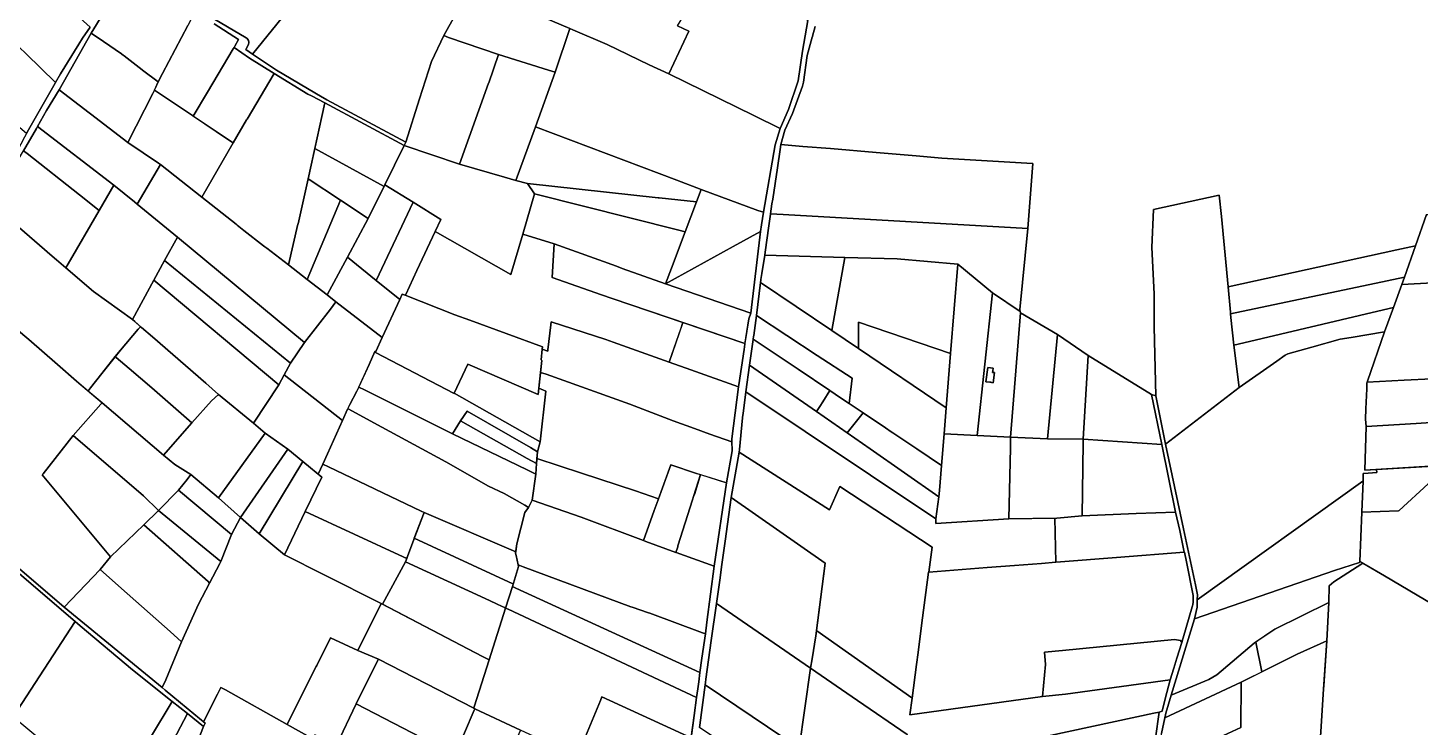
# Model space of a CAD drawing. Header units: metres. Extents: x 3 to 1005126, y 39 to 4383651.
# Drawn here: x 492029 to 493134, y 4372854 to 4373409 of the extents above; entities that cross this region are included whole.
import ezdxf

# ---------------------------------------------------------------- set-up
doc = ezdxf.new("R2010")
doc.units = ezdxf.units.M
doc.header["$MEASUREMENT"] = 0
doc.layers.add('TM_Llucmajor', color=7, linetype='Continuous')

msp = doc.modelspace()

# ---------------------------------------------------------------- linework, layer by layer
at = {"layer": 'TM_Llucmajor', "linetype": 'Continuous', "flags": 128}
for points in [[(492172.1, 4373419.9), (492198.7, 4373450), (492270.8, 4373531.6), (492275.8, 4373528.3), (492304.7, 4373509), (492207.2, 4373388.2), (492201.9, 4373391.9), (492202.2, 4373392.4), (492204, 4373395.9), (492204.1, 4373396.2), (492204.2, 4373397.1), (492204.2, 4373398), (492204, 4373398.6), (492203.9, 4373399), (492203.5, 4373399.8), (492202.9, 4373400.5), (492202.1, 4373401), (492172.5, 4373418.7), (492172.1, 4373419.9)], [(492643.9, 4373390.5), (492640.5, 4373367), (492632.9, 4373344.2), (492626.2, 4373329), (492605.3, 4373339.3), (492537.7, 4373372.5), (492553.6, 4373406.5), (492544.6, 4373410.7), (492565.5, 4373444.7), (492573.1, 4373456.2), (492574.4, 4373458), (492583.8, 4373471.4), (492648.1, 4373414.9), (492643.9, 4373390.5)], [(492010.8, 4373404.4), (491995.8, 4373418.9), (492027.3, 4373455.6), (492028, 4373456.5), (492041.8, 4373443.2), (492051.7, 4373433.5), (492062.6, 4373423.6), (492078.1, 4373409.5), (492072.1, 4373400.9), (492069.2, 4373396.2), (492054.7, 4373372.5), (492050.8, 4373365.7), (492027.4, 4373388.4), (492010.8, 4373404.4)], [(492158.9, 4373417.1), (492155.7, 4373410.9), (492135.6, 4373372.7), (492132.2, 4373366.2), (492119.9, 4373375.3), (492119.6, 4373375.6), (492105.2, 4373386.8), (492104.5, 4373387.3), (492103.4, 4373388.1), (492103, 4373388.4), (492088.8, 4373398.2), (492078.9, 4373404.9), (492095.5, 4373431.8), (492096.4, 4373433.3), (492105.3, 4373448.1), (492112.7, 4373445.7), (492116.4, 4373443.9), (492117.3, 4373443.4), (492140, 4373430.4), (492144.5, 4373427.2), (492158.9, 4373417.1)], [(492362.9, 4373401.5), (492359, 4373402.9), (492368.1, 4373419.1), (492379.3, 4373434.8), (492383.4, 4373440.7), (492459.2, 4373408.6), (492447.5, 4373373.9), (492442.3, 4373375.5), (492402.4, 4373387.9), (492362.9, 4373401.5)], [(492077.5, 4373341.5), (492053.7, 4373359.8), (492078.9, 4373404.9), (492088.8, 4373398.2), (492103, 4373388.4), (492103.4, 4373388.1), (492104.5, 4373387.3), (492105.2, 4373386.8), (492119.6, 4373375.6), (492119.9, 4373375.3), (492132.2, 4373366.2), (492128, 4373357), (492108.1, 4373317.9), (492078.4, 4373340.8), (492077.5, 4373341.5)], [(492544.1, 4373288.1), (492431.8, 4373330.5), (492447.5, 4373373.9), (492459.2, 4373408.6), (492461.6, 4373407.5), (492488.7, 4373395.7), (492522.2, 4373379.8), (492537.7, 4373372.5), (492605.3, 4373339.3), (492626.2, 4373329), (492622.3, 4373316.1), (492612.9, 4373262.6), (492608.5, 4373264.1), (492563.4, 4373280.7), (492544.1, 4373288.1)], [(491991.9, 4373373.7), (491994.2, 4373377.4), (492010.3, 4373403.5), (492010.5, 4373403.9), (492010.8, 4373404.4), (492027.4, 4373388.4), (492050.8, 4373365.7), (492050.5, 4373365.2), (492029.3, 4373328.1), (492027.7, 4373325.1), (491984.6, 4373361.7), (491986.2, 4373364.3), (491991.9, 4373373.7)], [(492371.6, 4373300.7), (492327.6, 4373315.7), (492329, 4373318.3), (492339.9, 4373352.7), (492349.2, 4373382.2), (492359, 4373402.9), (492362.9, 4373401.5), (492402.4, 4373387.9), (492394.8, 4373365.5), (492394.6, 4373365.2), (492371.6, 4373300.7)], [(492184.1, 4373379.4), (492191.8, 4373392.4), (492192.5, 4373393.5), (492204.8, 4373384.9), (492224.4, 4373372.8), (492202.8, 4373336.5), (492202.5, 4373336.1), (492191.9, 4373317.7), (492188.1, 4373320.1), (492160.1, 4373338.8), (492171.4, 4373357.9), (492184.1, 4373379.4)], [(492407.3, 4373290.4), (492371.6, 4373300.7), (492394.6, 4373365.2), (492394.8, 4373365.5), (492402.4, 4373387.9), (492442.3, 4373375.5), (492447.5, 4373373.9), (492431.8, 4373330.5), (492416.2, 4373287.9), (492407.3, 4373290.4)], [(492194.1, 4373253.1), (492167, 4373274.6), (492191.9, 4373317.7), (492202.5, 4373336.1), (492202.8, 4373336.5), (492224.4, 4373372.8), (492251.2, 4373356.5), (492254.1, 4373355), (492264.7, 4373349.4), (492251.4, 4373289.1), (492243.3, 4373253.4), (492243.2, 4373253.2), (492235.7, 4373220.7), (492218.5, 4373234), (492216.9, 4373235.2), (492215.9, 4373236), (492200.3, 4373248.2), (492195.1, 4373252.2), (492194.1, 4373253.1)], [(492097, 4373284.2), (492036.5, 4373330.8), (492043.5, 4373343.5), (492053.7, 4373359.8), (492077.5, 4373341.5), (492078.4, 4373340.8), (492108.1, 4373317.9), (492132.5, 4373301.5), (492134.1, 4373300.4), (492115.6, 4373269), (492113.4, 4373270.8), (492097, 4373284.2)], [(492159.4, 4373339.3), (492188.1, 4373320.1), (492191.9, 4373317.7), (492167, 4373274.6), (492134.1, 4373300.4), (492132.5, 4373301.5), (492108.1, 4373317.9), (492128, 4373357), (492129.2, 4373359.6), (492159.4, 4373339.3)], [(492311.6, 4373283.1), (492256.7, 4373313.2), (492264.7, 4373349.4), (492327.6, 4373315.7), (492312.2, 4373284.3), (492311.6, 4373283.1)], [(492028.1, 4373309.2), (492025.3, 4373311.4), (492035.6, 4373329.2), (492036.5, 4373330.8), (492097, 4373284.2), (492085.4, 4373264.1), (492069.7, 4373276.4), (492028.1, 4373309.2)], [(492425.5, 4373285.4), (492416.2, 4373287.9), (492431.8, 4373330.5), (492544.1, 4373288.1), (492563.4, 4373280.7), (492559.7, 4373270.8), (492530.2, 4373274), (492529.3, 4373274.1), (492425.5, 4373285.4)], [(492628.7, 4373260.8), (492618.6, 4373261.4), (492619.7, 4373269.2), (492620.3, 4373273.1), (492624, 4373297.9), (492626.3, 4373312.5), (492626.6, 4373316.4), (492644.3, 4373314.9), (492666.1, 4373313.1), (492702.3, 4373310), (492734.1, 4373307.3), (492754.6, 4373305.6), (492826.5, 4373301.2), (492826.8, 4373301.2), (492823, 4373249.6), (492628.7, 4373260.8)], [(492058.8, 4373218.4), (492051.5, 4373224.7), (492046.2, 4373229.2), (492041.9, 4373232.9), (492000, 4373269.3), (492000.6, 4373270.4), (492025.3, 4373311.4), (492028.1, 4373309.2), (492069.7, 4373276.4), (492085.4, 4373264.1), (492060.7, 4373221.6), (492058.8, 4373218.4)], [(492311.6, 4373283.1), (492298.9, 4373257.6), (492277, 4373272.2), (492251.4, 4373289.1), (492256.7, 4373313.2), (492311.6, 4373283.1)], [(492334.7, 4373270.6), (492312.2, 4373284.3), (492327.6, 4373315.7), (492371.6, 4373300.7), (492407.3, 4373290.4), (492416.2, 4373287.9), (492425.5, 4373285.4), (492431.2, 4373277.3), (492421.8, 4373245.2), (492412.3, 4373213.2), (492352.2, 4373247.3), (492356.8, 4373256.7), (492334.7, 4373270.6)], [(492147.5, 4373242.7), (492115.6, 4373269), (492134.1, 4373300.4), (492167, 4373274.6), (492194.1, 4373253.1), (492195.1, 4373252.2), (492200.3, 4373248.2), (492215.9, 4373236), (492216.9, 4373235.2), (492218.5, 4373234), (492235.7, 4373220.7), (492250.5, 4373209.2), (492266.4, 4373196.9), (492273.4, 4373191.5), (492269, 4373185.7), (492248.4, 4373159.1), (492147.5, 4373242.7)], [(492081, 4373199.6), (492058.8, 4373218.4), (492060.7, 4373221.6), (492085.4, 4373264.1), (492097, 4373284.2), (492113.4, 4373270.8), (492115.6, 4373269), (492147.5, 4373242.7), (492137.3, 4373224.2), (492128.9, 4373208.6), (492111.9, 4373177.3), (492081, 4373199.6)], [(492250.5, 4373209.2), (492235.7, 4373220.7), (492243.2, 4373253.2), (492243.3, 4373253.4), (492251.4, 4373289.1), (492277, 4373272.2), (492250.5, 4373209.2)], [(492305.4, 4373208.4), (492282.5, 4373227), (492298.9, 4373257.6), (492312.2, 4373284.3), (492334.7, 4373270.6), (492305.4, 4373208.4)], [(492425.5, 4373285.4), (492529.3, 4373274.1), (492530.2, 4373274), (492559.7, 4373270.8), (492550.7, 4373247), (492545.6, 4373248.3), (492431.2, 4373277.3), (492425.5, 4373285.4)], [(492266.4, 4373196.9), (492250.5, 4373209.2), (492277, 4373272.2), (492298.9, 4373257.6), (492282.5, 4373227), (492266.4, 4373196.9)], [(492446.6, 4373237.5), (492421.8, 4373245.2), (492431.2, 4373277.3), (492545.6, 4373248.3), (492550.7, 4373247), (492539.9, 4373218.2), (492535.2, 4373205.6), (492500.8, 4373218), (492496.1, 4373219.7), (492446.6, 4373237.5)], [(492535.2, 4373205.6), (492539.9, 4373218.2), (492550.7, 4373247), (492559.7, 4373270.8), (492563.4, 4373280.7), (492608.5, 4373264.1), (492612.9, 4373262.6), (492611.4, 4373252.6), (492610.6, 4373247.3), (492588.8, 4373235.3), (492535.2, 4373205.6)], [(492924.4, 4373116.8), (492923.3, 4373171.7), (492923.3, 4373197.9), (492921.4, 4373234.5), (492922.7, 4373264.8), (492974.9, 4373276.2), (492976.6, 4373259.1), (492982, 4373203.3), (492983.8, 4373183.3), (492983.9, 4373181.9), (492984.2, 4373179.1), (492986.5, 4373156.9), (492990.7, 4373123.5), (492932.2, 4373078.3), (492924.4, 4373116.8)], [(492324.2, 4373193.4), (492305.4, 4373208.4), (492334.7, 4373270.6), (492356.8, 4373256.7), (492352.2, 4373247.3), (492337.6, 4373216.3), (492328.8, 4373197.3), (492328.4, 4373196.6), (492326.1, 4373197.5), (492324.2, 4373193.4)], [(492677.6, 4373226.7), (492614, 4373228.4), (492614.4, 4373230.9), (492617.3, 4373251.7), (492618.6, 4373261), (492618.6, 4373261.4), (492628.7, 4373260.8), (492823, 4373249.6), (492816.6, 4373185.3), (492816.9, 4373183.7), (492794.9, 4373198.6), (492767.2, 4373221.4), (492719.2, 4373225.6), (492677.6, 4373226.7)], [(493275.8, 4373213.4), (493262.5, 4373212.7), (493208.3, 4373209.9), (493119.9, 4373205.2), (493122, 4373211), (493130.8, 4373236), (493139.6, 4373260.8), (493140.5, 4373260.9), (493260.1, 4373266.7), (493291.9, 4373268.2), (493275.8, 4373213.4)], [(492237.2, 4373142.6), (492137.3, 4373224.2), (492147.5, 4373242.7), (492248.4, 4373159.1), (492237.2, 4373142.6)], [(492328.8, 4373197.3), (492337.6, 4373216.3), (492352.2, 4373247.3), (492412.3, 4373213.2), (492421.8, 4373245.2), (492446.6, 4373237.5), (492445.2, 4373210.8), (492484.3, 4373197), (492492.9, 4373194), (492549, 4373174.9), (492548.7, 4373174.2), (492538, 4373143.5), (492493.6, 4373159.3), (492487.7, 4373161.5), (492444.3, 4373175.5), (492444.1, 4373173.2), (492441.7, 4373153.3), (492441.6, 4373152.2), (492441.6, 4373152.2), (492437.3, 4373153.9), (492437.4, 4373155.8), (492379.8, 4373176.9), (492367.9, 4373181.2), (492328.4, 4373196.6), (492328.8, 4373197.3)], [(492603, 4373182.5), (492535.2, 4373205.6), (492588.8, 4373235.3), (492610.6, 4373247.3), (492603, 4373182.5)], [(492492.9, 4373194), (492484.3, 4373197), (492445.2, 4373210.8), (492446.6, 4373237.5), (492496.1, 4373219.7), (492500.8, 4373218), (492535.2, 4373205.6), (492603, 4373182.5), (492601.4, 4373178), (492598.2, 4373158.2), (492492.9, 4373194)], [(492667.1, 4373168.7), (492610.7, 4373206.8), (492610.9, 4373208.6), (492610.9, 4373209.1), (492611.6, 4373213.8), (492614, 4373228.4), (492677.6, 4373226.7), (492667.1, 4373168.7)], [(492983.8, 4373183.3), (492982, 4373203.3), (493115.8, 4373232.7), (493130.8, 4373236), (493122, 4373211), (493108.3, 4373208.1), (492983.9, 4373181.9), (492983.8, 4373183.3)], [(492228.1, 4373125.4), (492128.9, 4373208.6), (492137.3, 4373224.2), (492237.2, 4373142.6), (492232.2, 4373133.5), (492228.1, 4373125.4)], [(492310.2, 4373163.1), (492273.4, 4373191.5), (492266.4, 4373196.9), (492282.5, 4373227), (492305.4, 4373208.4), (492324.2, 4373193.4), (492310.2, 4373163.1)], [(492688.5, 4373154.3), (492667.1, 4373168.7), (492677.6, 4373226.7), (492719.2, 4373225.6), (492767.2, 4373221.4), (492761.4, 4373150.4), (492688.4, 4373175.2), (492688.5, 4373154.3)], [(492782.6, 4373085.3), (492756.3, 4373086.6), (492758, 4373107.2), (492761.4, 4373150.4), (492767.2, 4373221.4), (492794.9, 4373198.6), (492782.6, 4373085.3)], [(492087.7, 4373111.2), (492086.6, 4373110.1), (492064.8, 4373085.2), (492040.9, 4373054.9), (492040.2, 4373054), (492094.5, 4372988.9), (492086.1, 4372978.7), (492057.5, 4372949), (491977.1, 4373017.8), (491966.9, 4373026.5), (491923.5, 4373060.9), (491892.3, 4373085.6), (491913.6, 4373121.1), (491914.3, 4373122.2), (491946.8, 4373176.2), (491967, 4373211.7), (491988.4, 4373195.7), (492029.6, 4373161.5), (492052.3, 4373141.7), (492067.4, 4373128.4), (492087.7, 4373111.2)], [(492113.6, 4373175.8), (492111.9, 4373177.3), (492128.9, 4373208.6), (492228.1, 4373125.4), (492207.9, 4373095), (492180.2, 4373117.9), (492170, 4373126.8), (492127.7, 4373163.5), (492119, 4373171), (492113.6, 4373175.8)], [(492655.6, 4373148.9), (492607.3, 4373180.5), (492610.7, 4373206.8), (492667.1, 4373168.7), (492688.5, 4373154.3), (492758, 4373107.2), (492756.3, 4373086.6), (492754.3, 4373061.5), (492734.7, 4373074.6), (492715.7, 4373087.4), (492714.3, 4373088.3), (492709.9, 4373091.3), (492692.1, 4373103.2), (492687.4, 4373106.4), (492680.9, 4373110.8), (492683.4, 4373130.9), (492655.6, 4373148.9)], [(492984.2, 4373179.1), (492983.9, 4373181.9), (493108.3, 4373208.1), (493122, 4373211), (493119.9, 4373205.2), (493113.4, 4373187), (493100.9, 4373184), (492994.5, 4373158.8), (492986.5, 4373156.9), (492984.2, 4373179.1)], [(493326.3, 4373140.1), (493217.4, 4373134.2), (493212.2, 4373133.9), (493202.5, 4373133.4), (493201.8, 4373133.4), (493143.8, 4373130.2), (493121.8, 4373129.1), (493092.3, 4373127.5), (493092.6, 4373128.3), (493106, 4373167.5), (493113.4, 4373187), (493119.9, 4373205.2), (493208.3, 4373209.9), (493262.5, 4373212.7), (493275.8, 4373213.4), (493271.2, 4373201.6), (493329.1, 4373201.9), (493332.9, 4373201.9), (493329.6, 4373162.2), (493326.3, 4373140.1), (493326.3, 4373140.1)], [(492324.2, 4373193.4), (492326.1, 4373197.5), (492328.4, 4373196.6), (492367.9, 4373181.2), (492379.8, 4373176.9), (492437.4, 4373155.8), (492437.3, 4373153.9), (492436.4, 4373145.3), (492436.8, 4373144.9), (492434.6, 4373122.8), (492434.1, 4373117.7), (492378.1, 4373141.9), (492367.3, 4373118.8), (492367.2, 4373118.6), (492304.7, 4373151.2), (492305.1, 4373151.9), (492310.2, 4373163.1), (492324.2, 4373193.4)], [(492809.2, 4373084), (492782.6, 4373085.3), (492794.9, 4373198.6), (492816.9, 4373183.7), (492817.1, 4373182.7), (492809.2, 4373084)], [(492305.1, 4373151.9), (492304.2, 4373152.1), (492299.9, 4373141.7), (492290, 4373120.4), (492284.5, 4373110), (492282.7, 4373106.2), (492282.7, 4373106.2), (492278.7, 4373097.3), (492232.2, 4373133.5), (492237.2, 4373142.6), (492248.4, 4373159.1), (492269, 4373185.7), (492273.4, 4373191.5), (492310.2, 4373163.1), (492305.1, 4373151.9)], [(492990.7, 4373123.5), (492986.5, 4373156.9), (492994.5, 4373158.8), (493100.9, 4373184), (493113.4, 4373187), (493106, 4373167.5), (493079.7, 4373163.2), (493070.8, 4373161.7), (493048.5, 4373155.4), (493029.4, 4373150), (493028.3, 4373149.7), (493027.3, 4373149), (493020.6, 4373144.4), (492990.7, 4373123.5)], [(492440.3, 4373133.9), (492435.9, 4373135.2), (492436.8, 4373144.9), (492436.4, 4373145.3), (492437.3, 4373153.9), (492441.6, 4373152.2), (492441.6, 4373152.2), (492441.7, 4373153.3), (492444.1, 4373173.2), (492444.3, 4373175.5), (492487.7, 4373161.5), (492493.6, 4373159.3), (492538, 4373143.5), (492555.2, 4373137.4), (492593.2, 4373123.8), (492587.7, 4373082.6), (492587.8, 4373081.3), (492587.8, 4373081), (492587.8, 4373080.2), (492570.4, 4373086.3), (492558.2, 4373090.7), (492541.1, 4373096.8), (492506.8, 4373110.2), (492440.3, 4373133.9)], [(492547.6, 4373170.9), (492548.7, 4373174.2), (492549, 4373174.9), (492598.2, 4373158.2), (492598.1, 4373157.7), (492597.5, 4373153.6), (492593.4, 4373125.4), (492593.2, 4373123.8), (492555.2, 4373137.4), (492538, 4373143.5), (492547.6, 4373170.9)], [(492640.5, 4373137.9), (492604.8, 4373161.9), (492605.1, 4373163.8), (492605.2, 4373164.7), (492607.3, 4373180.5), (492655.6, 4373148.9), (492683.4, 4373130.9), (492680.9, 4373110.8), (492674.2, 4373115.3), (492665.6, 4373121), (492640.5, 4373137.9)], [(492688.4, 4373175.2), (492761.4, 4373150.4), (492758, 4373107.2), (492688.5, 4373154.3), (492688.4, 4373175.2)], [(492838.5, 4373082.6), (492809.2, 4373084), (492817.1, 4373182.7), (492846.5, 4373165.5), (492838.5, 4373082.6)], [(492116.3, 4373169.7), (492118.2, 4373171.7), (492119, 4373171), (492127.7, 4373163.5), (492170, 4373126.8), (492180.2, 4373117.9), (492174.6, 4373112.7), (492159, 4373095.2), (492127.1, 4373123), (492109.2, 4373138.4), (492105.7, 4373141.4), (492098.9, 4373147.3), (492098.2, 4373147.9), (492102.3, 4373153.1), (492116.3, 4373169.7)], [(492655.1, 4373104.2), (492601.9, 4373141.1), (492604.7, 4373161.4), (492604.8, 4373161.9), (492640.5, 4373137.9), (492665.6, 4373121), (492660, 4373112), (492657.7, 4373108.3), (492655.1, 4373104.2)], [(492866.9, 4373082.4), (492838.5, 4373082.6), (492846.5, 4373165.5), (492870.9, 4373148.7), (492866.9, 4373082.4)], [(493090.5, 4373057.7), (493099.8, 4373058.3), (493100, 4373056), (493089.7, 4373055), (493089.3, 4373055), (493089.2, 4373053.3), (493089.1, 4373048.9), (493089, 4373048.9), (492957.3, 4372954.8), (492957.5, 4372958.6), (492956.1, 4372966.7), (492946.5, 4373011), (492934.9, 4373065.8), (492932.2, 4373078.3), (492990.7, 4373123.5), (493020.6, 4373144.4), (493027.3, 4373149), (493028.3, 4373149.7), (493029.4, 4373150), (493048.5, 4373155.4), (493070.8, 4373161.7), (493079.7, 4373163.2), (493106, 4373167.5), (493092.6, 4373128.3), (493092.2, 4373127.1), (493092, 4373122.3), (493091.4, 4373106.4), (493091, 4373098.2), (493091.5, 4373092.5), (493090.5, 4373057.7)], [(492367.3, 4373118.8), (492435.6, 4373080.2), (492433.6, 4373072.3), (492427.9, 4373075.6), (492377.5, 4373104.5), (492372.4, 4373096.9), (492366, 4373086.6), (492296.1, 4373121.4), (492291.5, 4373123.7), (492299.9, 4373141.7), (492304.2, 4373152.1), (492305.1, 4373151.9), (492304.7, 4373151.2), (492367.2, 4373118.6), (492367.3, 4373118.8)], [(492076.9, 4373120.9), (492078.5, 4373123), (492087.4, 4373134.5), (492098.2, 4373147.9), (492098.9, 4373147.3), (492105.7, 4373141.4), (492109.2, 4373138.4), (492127.1, 4373123), (492159, 4373095.2), (492138.3, 4373071.8), (492136.5, 4373069.7), (492087.7, 4373111.2), (492076.6, 4373120.6), (492076.9, 4373120.9)], [(492434.6, 4373122.8), (492440, 4373120.6), (492435.6, 4373080.2), (492367.3, 4373118.8), (492378.1, 4373141.9), (492434.1, 4373117.7), (492434.6, 4373122.8)], [(492646, 4373088.4), (492599, 4373119.9), (492601.9, 4373141.1), (492655.1, 4373104.2), (492679.4, 4373087.3), (492697.7, 4373074.6), (492752.3, 4373036.6), (492749.8, 4373019.1), (492646, 4373088.4)], [(492794.9, 4373135.4), (492796.4, 4373135.2), (492795.3, 4373127.2), (492793.9, 4373127.4), (492793.8, 4373127.5), (492792.6, 4373127.6), (492789.6, 4373128), (492791.2, 4373139.3), (492795.3, 4373138.7), (492795, 4373136.5), (492794.9, 4373135.4)], [(492794.9, 4373135.4), (492795, 4373136.5), (492795.3, 4373138.7), (492791.2, 4373139.3), (492789.6, 4373128), (492792.6, 4373127.6), (492793.8, 4373127.5), (492793.9, 4373127.4), (492795.3, 4373127.2), (492796.4, 4373135.2), (492794.9, 4373135.4)], [(492929.2, 4373078.1), (492866.9, 4373082.4), (492870.9, 4373148.7), (492921.1, 4373117.7), (492929.2, 4373078.1)], [(492278.7, 4373097.3), (492266.6, 4373070.7), (492262.9, 4373062.6), (492259.3, 4373054.6), (492247.1, 4373064.6), (492235.3, 4373074.3), (492217.2, 4373087.2), (492207.9, 4373095), (492228.1, 4373125.4), (492232.2, 4373133.5), (492278.7, 4373097.3)], [(492440, 4373120.6), (492434.6, 4373122.8), (492435.9, 4373135.2), (492440.3, 4373133.9), (492506.8, 4373110.2), (492541.1, 4373096.8), (492558.2, 4373090.7), (492570.4, 4373086.3), (492587.8, 4373080.2), (492588.1, 4373073.2), (492583.7, 4373047.7), (492559.8, 4373055.2), (492539.3, 4373062), (492529.5, 4373035), (492511.4, 4373041.2), (492468.4, 4373055.4), (492433, 4373066.9), (492433.6, 4373072.3), (492435.6, 4373080.2), (492440, 4373120.6)], [(493091, 4373098.2), (493091.4, 4373106.4), (493092, 4373122.3), (493092.2, 4373127.1), (493092.3, 4373127.5), (493121.8, 4373129.1), (493143.8, 4373130.2), (493201.8, 4373133.4), (493202.5, 4373133.4), (493205.7, 4373133.6), (493205.7, 4373133.3), (493205.7, 4373133), (493207.3, 4373103.5), (493207.5, 4373099.6), (493184, 4373098.1), (493151.5, 4373096.2), (493131.4, 4373094.7), (493091.5, 4373092.5), (493091, 4373098.2)], [(492138.3, 4373071.8), (492159, 4373095.2), (492174.6, 4373112.7), (492180.2, 4373117.9), (492207.9, 4373095), (492217.2, 4373087.2), (492180.1, 4373035.7), (492158.3, 4373054.4), (492145.4, 4373062.2), (492136.5, 4373069.7), (492138.3, 4373071.8)], [(492283.3, 4373107.4), (492284.5, 4373110), (492290, 4373120.4), (492291.5, 4373123.7), (492296.1, 4373121.4), (492366, 4373086.6), (492425.3, 4373057.9), (492432.1, 4373054.6), (492429.3, 4373034), (492426.3, 4373028.2), (492423.5, 4373029.8), (492406.9, 4373039.1), (492394.5, 4373045), (492360.7, 4373064.3), (492309.9, 4373091.9), (492283, 4373106.5), (492282.9, 4373106.5), (492283.3, 4373107.4)], [(492807.8, 4373019.1), (492844.4, 4373019.6), (492845.1, 4372984.6), (492833.8, 4372983.7), (492812.4, 4372982), (492790.5, 4372980.3), (492744.2, 4372976.7), (492746.9, 4372996.6), (492673.7, 4373044.7), (492665.4, 4373026.1), (492593.5, 4373071.9), (492593.9, 4373074.2), (492596.3, 4373099.2), (492596.4, 4373099.9), (492596.7, 4373102.8), (492599, 4373119.9), (492646, 4373088.4), (492749.8, 4373019.1), (492749.8, 4373015.3), (492807.8, 4373019.1)], [(492679.4, 4373087.3), (492655.1, 4373104.2), (492657.7, 4373108.3), (492660, 4373112), (492665.6, 4373121), (492674.2, 4373115.3), (492680.9, 4373110.8), (492687.4, 4373106.4), (492692.1, 4373103.2), (492679.4, 4373087.3)], [(492158.3, 4373054.4), (492155.2, 4373050.4), (492148.3, 4373041.9), (492132.4, 4373025.8), (492120.5, 4373037.4), (492064.8, 4373085.2), (492086.6, 4373110.1), (492087.7, 4373111.2), (492136.5, 4373069.7), (492145.4, 4373062.2), (492158.3, 4373054.4)], [(492267.6, 4373060.4), (492267.4, 4373060.5), (492262.9, 4373062.6), (492266.6, 4373070.7), (492278.7, 4373097.3), (492282.7, 4373106.2), (492282.7, 4373106.2), (492282.9, 4373106.5), (492283, 4373106.5), (492309.9, 4373091.9), (492360.7, 4373064.3), (492394.5, 4373045), (492406.9, 4373039.1), (492423.5, 4373029.8), (492426.3, 4373028.2), (492423.3, 4373024), (492417.1, 4372999.2), (492416.2, 4372992.8), (492343.4, 4373024.1), (492341.1, 4373025.2), (492267.6, 4373060.4)], [(493321.4, 4373072.4), (493286.5, 4373070.1), (493286, 4373070.1), (493264.4, 4373068.9), (493233.4, 4373066.9), (493209.3, 4373066.1), (493182.5, 4373062.7), (493165.4, 4373061.6), (493142.4, 4373060.9), (493090.5, 4373057.7), (493091.5, 4373092.5), (493131.4, 4373094.7), (493151.5, 4373096.2), (493184, 4373098.1), (493254.8, 4373102.8), (493278.5, 4373103.7), (493311.8, 4373106.1), (493323.8, 4373107), (493323.6, 4373102.1), (493323.4, 4373098), (493323, 4373091.4), (493322.5, 4373084), (493321.4, 4373072.4)], [(492425.3, 4373057.9), (492366, 4373086.6), (492372.4, 4373096.9), (492425.3, 4373067.1), (492432.6, 4373063), (492432.1, 4373054.6), (492425.3, 4373057.9)], [(492425.3, 4373067.1), (492372.4, 4373096.9), (492377.5, 4373104.5), (492427.9, 4373075.6), (492433.6, 4373072.3), (492432.6, 4373063), (492425.3, 4373067.1)], [(492697.7, 4373074.6), (492679.4, 4373087.3), (492692.1, 4373103.2), (492709.9, 4373091.3), (492714.3, 4373088.3), (492715.7, 4373087.4), (492734.7, 4373074.6), (492754.3, 4373061.5), (492752.7, 4373041.6), (492752.3, 4373036.6), (492697.7, 4373074.6)], [(491965.1, 4373023.9), (491890.6, 4373082.7), (491892.3, 4373085.6), (491923.5, 4373060.9), (491966.9, 4373026.5), (491977.1, 4373017.8), (492057.5, 4372949), (492135.5, 4372885), (492137.9, 4372883.1), (492169.5, 4372856.9), (492168.2, 4372854), (492155.6, 4372864.4), (492143.4, 4372873.9), (492111.9, 4372899), (492070.3, 4372934.1), (492066.4, 4372937.5), (492022.1, 4372975.3), (491999.9, 4372994.5), (491996.6, 4372997.4), (491996, 4372997.9), (491985.5, 4373007.1), (491985, 4373007.5), (491977.7, 4373013.5), (491965.1, 4373023.9)], [(492094.5, 4372988.9), (492040.2, 4373054), (492040.9, 4373054.9), (492064.8, 4373085.2), (492120.5, 4373037.4), (492132.4, 4373025.8), (492120.9, 4373014.4), (492094.5, 4372988.9)], [(492197.6, 4373020), (492180.1, 4373035.7), (492217.2, 4373087.2), (492235.3, 4373074.3), (492197.6, 4373020)], [(492749.8, 4373019.1), (492752.3, 4373036.6), (492752.7, 4373041.6), (492754.3, 4373061.5), (492756.3, 4373086.6), (492782.6, 4373085.3), (492809.2, 4373084), (492809, 4373075.5), (492807.8, 4373019.1), (492749.8, 4373015.3), (492749.8, 4373019.1)], [(492807.8, 4373019.1), (492809, 4373075.5), (492809.2, 4373084), (492838.5, 4373082.6), (492866.9, 4373082.4), (492866.9, 4373079.4), (492866, 4373021.4), (492845.8, 4373019.6), (492807.8, 4373019.1)], [(492212.5, 4373007.1), (492197.6, 4373020), (492235.3, 4373074.3), (492247.1, 4373064.6), (492212.5, 4373007.1)], [(492866, 4373021.4), (492866.9, 4373079.4), (492866.9, 4373082.4), (492929.2, 4373078.1), (492940.2, 4373024.4), (492908.8, 4373023.2), (492866, 4373021.4)], [(492232.6, 4372990.6), (492212.5, 4373007.1), (492247.1, 4373064.6), (492262.3, 4373052.2), (492249.1, 4373024.9), (492232.6, 4372990.6)], [(492267.6, 4373060.4), (492341.1, 4373025.2), (492343.4, 4373024.1), (492342.9, 4373022.9), (492335.3, 4373002.7), (492330.2, 4372989.2), (492329.6, 4372987.6), (492326.8, 4372988.9), (492249.1, 4373024.9), (492262.3, 4373052.2), (492259.3, 4373054.6), (492262.9, 4373062.6), (492267.4, 4373060.5), (492267.6, 4373060.4)], [(492432.6, 4373063), (492433, 4373066.9), (492468.4, 4373055.4), (492511.4, 4373041.2), (492529.5, 4373035), (492529.2, 4373034.2), (492526.1, 4373025.6), (492517.6, 4373001.9), (492468.1, 4373020.4), (492429.3, 4373034), (492432.1, 4373054.6), (492432.6, 4373063)], [(492528.2, 4373031.3), (492539.3, 4373062), (492559.8, 4373055.2), (492563, 4373054.2), (492558.3, 4373039.3), (492557.4, 4373036.8), (492556.6, 4373034.2), (492545, 4372997.6), (492544.8, 4372996.9), (492543.3, 4372992.3), (492519.6, 4373001.1), (492517.6, 4373001.9), (492526.1, 4373025.6), (492528.2, 4373031.3)], [(492655.1, 4372930.3), (492661.8, 4372983.8), (492587.3, 4373036.1), (492593.5, 4373071.9), (492665.4, 4373026.1), (492673.7, 4373044.7), (492746.9, 4372996.6), (492744.2, 4372976.7), (492744.1, 4372976.7), (492739.3, 4372940.5), (492735.4, 4372911.1), (492734.6, 4372905.1), (492734.7, 4372905.1), (492734.4, 4372903.4), (492730.9, 4372876.7), (492730.7, 4372876.8), (492655.3, 4372930.2), (492655.1, 4372930.3)], [(492190.6, 4373006.5), (492148.3, 4373041.9), (492155.2, 4373050.4), (492158.3, 4373054.4), (492180.1, 4373035.7), (492197.6, 4373020), (492190.6, 4373006.5)], [(492573.9, 4372981.6), (492543.6, 4372992.2), (492543.3, 4372992.3), (492544.8, 4372996.9), (492545, 4372997.6), (492556.6, 4373034.2), (492557.4, 4373036.8), (492563, 4373054.2), (492583.7, 4373047.7), (492573.9, 4372981.6)], [(493140.3, 4373060.7), (493142.4, 4373060.9), (493159.3, 4373061.4), (493140.7, 4373046.9), (493117.8, 4373025.8), (493117.3, 4373025.4), (493088.2, 4373024.3), (493088.2, 4373024.5), (493089.1, 4373048.9), (493089.2, 4373053.3), (493089.3, 4373055), (493089.7, 4373055), (493100, 4373056), (493099.8, 4373058.3), (493140.3, 4373060.7)], [(492182, 4372985.3), (492132.4, 4373025.8), (492148.3, 4373041.9), (492190.6, 4373006.5), (492182, 4372985.3)], [(493089, 4373048.9), (493089.1, 4373048.9), (493088.2, 4373024.5), (493088.2, 4373024.3), (493086.5, 4372985.3), (493086.4, 4372984.3), (493066.5, 4372978.1), (492955.3, 4372939.6), (492957.4, 4372949), (492957.3, 4372954.8), (493089, 4373048.9)], [(493141.8, 4373039.1), (493143.4, 4373027.2), (493148.1, 4373027.4), (493167.3, 4373028.3), (493189.1, 4372977.8), (493183.6, 4372974.4), (493145.9, 4372951.1), (493145.1, 4372950.7), (493106, 4372973.8), (493086.5, 4372985.3), (493088.2, 4373024.3), (493117.3, 4373025.4), (493117.8, 4373025.8), (493140.7, 4373046.9), (493141.8, 4373039.1)], [(492566.8, 4372927.8), (492564.6, 4372928.6), (492522.6, 4372944.1), (492521.5, 4372944.5), (492508.7, 4372948.8), (492507.5, 4372949.2), (492422.1, 4372980.9), (492418.2, 4372982.4), (492416.5, 4372989.9), (492416.1, 4372991.7), (492417.1, 4372999.2), (492423.3, 4373024), (492426.3, 4373028.2), (492429.3, 4373034), (492468.1, 4373020.4), (492517.6, 4373001.9), (492519.6, 4373001.1), (492543.3, 4372992.3), (492543.6, 4372992.2), (492573.9, 4372981.6), (492568, 4372936.9), (492566.8, 4372927.8)], [(492650.3, 4372900.5), (492575.6, 4372951.9), (492578.2, 4372970.4), (492579.9, 4372982.8), (492582.5, 4373001.4), (492587.3, 4373036.1), (492661.8, 4372983.8), (492654.6, 4372926.1), (492651.5, 4372907.8), (492650.3, 4372900.5)], [(492171.9, 4372969.2), (492120.9, 4373014.4), (492132.4, 4373025.8), (492182, 4372985.3), (492181.1, 4372983.7), (492173.1, 4372968.1), (492171.9, 4372969.2)], [(492164.2, 4372951.2), (492173.1, 4372968.1), (492181.1, 4372983.7), (492182, 4372985.3), (492190.6, 4373006.5), (492197.6, 4373020), (492212.5, 4373007.1), (492232.6, 4372990.6), (492264, 4372974.7), (492309.2, 4372951.8), (492290.8, 4372914.6), (492269.1, 4372924.5), (492258.2, 4372902.7), (492257.7, 4372901.8), (492236, 4372858.5), (492234.7, 4372855.7), (492185.6, 4372883.2), (492182.1, 4372885.1), (492179.4, 4372879.8), (492168.3, 4372857.9), (492137.9, 4372883.1), (492135.5, 4372885), (492138.2, 4372891.3), (492150.8, 4372921.5), (492164.2, 4372951.2)], [(492326.8, 4372988.9), (492329.6, 4372987.6), (492328.6, 4372985), (492310.3, 4372951.3), (492309.2, 4372951.8), (492264, 4372974.7), (492232.6, 4372990.6), (492249.1, 4373024.9), (492326.8, 4372988.9)], [(492413.8, 4372967.4), (492335.6, 4373003.6), (492342.9, 4373022.9), (492343.4, 4373024.1), (492416.2, 4372992.8), (492416.1, 4372991.7), (492416.5, 4372989.9), (492418.5, 4372981.1), (492414.1, 4372967.3), (492413.8, 4372967.4)], [(492845.8, 4373019.6), (492866, 4373021.4), (492908.8, 4373023.2), (492940.2, 4373024.4), (492943.7, 4373009.9), (492947.1, 4372992.5), (492893.3, 4372988.3), (492848.8, 4372984.8), (492845.1, 4372984.6), (492844.4, 4373019.6), (492845.8, 4373019.6)], [(492103.1, 4372963.7), (492086.1, 4372978.7), (492094.5, 4372988.9), (492120.9, 4373014.4), (492171.9, 4372969.2), (492173.1, 4372968.1), (492164.2, 4372951.2), (492150.8, 4372921.5), (492141.7, 4372929.6), (492103.1, 4372963.7)], [(492413.8, 4372967.4), (492414.1, 4372967.3), (492413.5, 4372965.3), (492408.1, 4372948.2), (492407.3, 4372948.6), (492404.8, 4372949.7), (492401.5, 4372951.3), (492395.4, 4372954.1), (492328.6, 4372985), (492330.2, 4372989.2), (492335.3, 4373002.7), (492335.6, 4373003.6), (492413.8, 4372967.4)], [(492395.1, 4372907), (492389.9, 4372909.7), (492310.3, 4372951.3), (492328.6, 4372985), (492395.4, 4372954.1), (492401.5, 4372951.3), (492404.8, 4372949.7), (492407.3, 4372948.6), (492408.1, 4372948.2), (492395.1, 4372907)], [(492735.4, 4372911.1), (492739.3, 4372940.5), (492744.1, 4372976.7), (492744.2, 4372976.7), (492790.5, 4372980.3), (492812.4, 4372982), (492833.8, 4372983.7), (492845.1, 4372984.6), (492848.8, 4372984.8), (492893.3, 4372988.3), (492947.1, 4372992.5), (492947.2, 4372992.5), (492948.8, 4372984.9), (492954.1, 4372958.1), (492954.3, 4372955.5), (492954.1, 4372952.9), (492953.8, 4372951), (492953.6, 4372949.9), (492953.5, 4372949.1), (492946.3, 4372924.6), (492946, 4372923.8), (492945.1, 4372920.8), (492944, 4372922.5), (492939.4, 4372923.1), (492850.5, 4372914.6), (492836, 4372913.2), (492837, 4372903.3), (492834.4, 4372878), (492729.2, 4372863.4), (492730.9, 4372876.7), (492734.4, 4372903.4), (492734.7, 4372905.1), (492734.6, 4372905.1), (492735.4, 4372911.1)], [(492966.6, 4372891.5), (492936.8, 4372879.1), (492955.3, 4372939.6), (493066.5, 4372978.1), (493086.4, 4372984.3), (493086.5, 4372985.3), (493089, 4372983.8), (493088.2, 4372983.3), (493066, 4372968.9), (493062.1, 4372965.9), (493061.8, 4372952.5), (493018.9, 4372931.4), (493002.5, 4372920.3), (492973.1, 4372895.1), (492966.6, 4372891.5)], [(492005.3, 4372870.5), (491993.4, 4372880.2), (491990.8, 4372882.4), (491983.2, 4372888.6), (491977.8, 4372892.9), (491990.7, 4372908.4), (492006, 4372925), (491990, 4372938.9), (492022.1, 4372975.3), (492066.4, 4372937.5), (492017.2, 4372861.7), (492005.3, 4372870.5)], [(492135.5, 4372885), (492057.5, 4372949), (492086.1, 4372978.7), (492103.1, 4372963.7), (492141.7, 4372929.6), (492150.8, 4372921.5), (492138.2, 4372891.3), (492135.5, 4372885)], [(492418.5, 4372981.1), (492418.2, 4372982.4), (492422.1, 4372980.9), (492507.5, 4372949.2), (492508.7, 4372948.8), (492521.5, 4372944.5), (492522.6, 4372944.1), (492564.6, 4372928.6), (492566.8, 4372927.8), (492564.1, 4372908.5), (492562.5, 4372896.9), (492416.4, 4372963.9), (492413.5, 4372965.3), (492418.5, 4372981.1)], [(492559.8, 4372877.2), (492559.8, 4372877.2), (492410.1, 4372947.3), (492408.1, 4372948.2), (492413.5, 4372965.3), (492416.4, 4372963.9), (492562.5, 4372896.9), (492561.5, 4372889.6), (492560.8, 4372884), (492559.8, 4372877.2)], [(492383.3, 4372869.7), (492382.9, 4372868.6), (492307.1, 4372907.5), (492290.8, 4372914.6), (492309.2, 4372951.8), (492389.9, 4372909.7), (492395.1, 4372907), (492383.3, 4372869.7)], [(492641.4, 4372836.8), (492566.6, 4372887.3), (492566.9, 4372889.2), (492567.2, 4372891.8), (492571.5, 4372922.5), (492575.6, 4372951.9), (492650.3, 4372900.5), (492641.4, 4372836.8)], [(493008.7, 4372897.6), (493003.9, 4372921.2), (493005.9, 4372922.6), (493018.9, 4372931.4), (493061.8, 4372952.5), (493060.2, 4372922.2), (493036.7, 4372911.7), (493011.3, 4372898.9), (493008.7, 4372897.6)], [(492461.8, 4372831.8), (492419.9, 4372851.3), (492383.7, 4372868.2), (492382.9, 4372868.6), (492383.3, 4372869.7), (492395.1, 4372907), (492408.1, 4372948.2), (492410.1, 4372947.3), (492559.8, 4372877.2), (492557.8, 4372862.8), (492555.4, 4372845.1), (492484.6, 4372877.6), (492483.5, 4372874.8), (492465.1, 4372830.2), (492461.8, 4372831.8)], [(492077.5, 4372811.2), (492069, 4372818.4), (492052.4, 4372832.4), (492019.2, 4372860), (492017.2, 4372861.7), (492066.4, 4372937.5), (492070.3, 4372934.1), (492111.9, 4372899), (492143.4, 4372873.9), (492109, 4372816.8), (492098.4, 4372795.8), (492097.7, 4372794.4), (492077.5, 4372811.2)], [(492654.6, 4372926.1), (492655.1, 4372930.3), (492655.3, 4372930.2), (492730.7, 4372876.8), (492730.9, 4372876.7), (492729.2, 4372863.4), (492834.4, 4372878), (492852.7, 4372879.8), (492935.8, 4372891.1), (492932, 4372876.2), (492929.5, 4372866.2), (492927.1, 4372865.6), (492922.9, 4372864.7), (492840.5, 4372847), (492739.7, 4372825.9), (492723.6, 4372822.5), (492723.7, 4372823.4), (492727, 4372847.8), (492687.6, 4372874.8), (492650.3, 4372900.5), (492651.5, 4372907.8), (492654.6, 4372926.1)], [(492236, 4372858.5), (492257.7, 4372901.8), (492258.2, 4372902.7), (492269.1, 4372924.5), (492290.8, 4372914.6), (492307.1, 4372907.5), (492296.4, 4372886.1), (492289.4, 4372872), (492273.8, 4372839.4), (492256.7, 4372847.4), (492255.1, 4372844.3), (492234.7, 4372855.7), (492236, 4372858.5)], [(492935.8, 4372891.1), (492852.7, 4372879.8), (492834.4, 4372878), (492837, 4372903.3), (492836, 4372913.2), (492850.5, 4372914.6), (492939.4, 4372923.1), (492944, 4372922.5), (492945.1, 4372920.8), (492941.2, 4372908.3), (492938.7, 4372900.4), (492935.8, 4372891.1)], [(492992.1, 4372853.4), (492992.4, 4372889.3), (492997.6, 4372892), (493036.7, 4372911.7), (493060.2, 4372922.2), (493057.9, 4372886.3), (493057.7, 4372883.9), (493053.5, 4372816.5), (493051.6, 4372787.2), (492998.6, 4372761.4), (492918.6, 4372722.8), (492918.9, 4372725.9), (492920.8, 4372748.6), (492926.7, 4372822.7), (492926.7, 4372823.1), (492992.1, 4372853.4)], [(492966.6, 4372891.5), (492973.1, 4372895.1), (493002.5, 4372920.3), (493003.6, 4372921), (493003.9, 4372921.2), (493008.7, 4372897.6), (493008.4, 4372897.4), (492997.6, 4372892), (492992.4, 4372889.3), (492931.7, 4372861.1), (492932.5, 4372864.8), (492936.8, 4372879.1), (492966.6, 4372891.5)], [(492382.9, 4372868.6), (492383.7, 4372868.2), (492383.3, 4372867.1), (492367.9, 4372831.1), (492348.8, 4372841.5), (492289.4, 4372872), (492296.4, 4372886.1), (492307.1, 4372907.5), (492382.9, 4372868.6)], [(492603.6, 4372825.2), (492562.1, 4372853.2), (492562.4, 4372855.2), (492566.6, 4372887.3), (492641.4, 4372836.8), (492650.3, 4372900.5), (492687.6, 4372874.8), (492727, 4372847.8), (492723.6, 4372822.5), (492718.5, 4372784.6), (492646.7, 4372833.6), (492644.9, 4372834.9), (492644.3, 4372832.5), (492638.3, 4372804.6), (492637.8, 4372802.3), (492603.9, 4372825.9), (492603.6, 4372825.2)], [(492169.5, 4372856.9), (492168.3, 4372857.9), (492179.4, 4372879.8), (492182.1, 4372885.1), (492185.6, 4372883.2), (492234.7, 4372855.7), (492255.1, 4372844.3), (492239.3, 4372811.9), (492266.7, 4372795.6), (492255.5, 4372768.6), (492231, 4372782.3), (492189.9, 4372806.5), (492156.6, 4372824.2), (492168.2, 4372854), (492169.5, 4372856.9)], [(492926.7, 4372823.1), (492927.4, 4372831.9), (492929.1, 4372848.6), (492931.7, 4372861.1), (492992.4, 4372889.3), (492992.1, 4372853.4), (492926.7, 4372823.1)], [(492483.5, 4372874.8), (492484.6, 4372877.6), (492555.4, 4372845.1), (492555.2, 4372843.7), (492554.8, 4372840.3), (492550.1, 4372802.5), (492548.9, 4372792), (492548.8, 4372791.2), (492509, 4372809.8), (492465.1, 4372830.2), (492483.5, 4372874.8)], [(492098.6, 4372793.6), (492097.7, 4372794.4), (492098.4, 4372795.8), (492109, 4372816.8), (492143.4, 4372873.9), (492155.6, 4372864.4), (492130.3, 4372816.6), (492115.3, 4372782.5), (492114.3, 4372780.2), (492098.6, 4372793.6)], [(492132.2, 4372772.4), (492129.3, 4372767.2), (492129.2, 4372767), (492124.9, 4372770.9), (492122.3, 4372773.3), (492114.3, 4372780.2), (492115.3, 4372782.5), (492130.3, 4372816.6), (492155.6, 4372864.4), (492168.2, 4372854), (492156.6, 4372824.2), (492189.9, 4372806.5), (492163.3, 4372754.7), (492132.2, 4372772.4), (492132.2, 4372772.4)], [(492326.9, 4372811), (492273.8, 4372839.4), (492289.4, 4372872), (492348.8, 4372841.5), (492333.3, 4372808), (492326.9, 4372811)], [(492419.9, 4372851.3), (492406, 4372820.6), (492404.1, 4372816.6), (492402.5, 4372813), (492397.9, 4372815.4), (492367.9, 4372831.1), (492383.3, 4372867.1), (492383.7, 4372868.2), (492419.9, 4372851.3)], [(492927.1, 4372865.6), (492924.2, 4372844.8), (492832.7, 4372818), (492718.5, 4372784.6), (492723.6, 4372822.5), (492739.7, 4372825.9), (492840.5, 4372847), (492922.9, 4372864.7), (492927.1, 4372865.6)]]:
    msp.add_lwpolyline(points, close=True, dxfattribs=at)
for points in [[(492368.1, 4373419.1), (492359, 4373402.9), (492349.2, 4373382.2), (492339.9, 4373352.7), (492329, 4373318.3), (492266.2, 4373351.9), (492262.9, 4373353.6), (492262.5, 4373353.9), (492226.1, 4373375.3), (492207.2, 4373388.2), (492304.7, 4373509)], [(492544.6, 4373410.7), (492553.6, 4373406.5), (492537.7, 4373372.5), (492522.2, 4373379.8), (492488.7, 4373395.7), (492461.6, 4373407.5), (492459.2, 4373408.6), (492383.4, 4373440.7)], [(492095.5, 4373431.8), (492078.9, 4373404.9), (492053.7, 4373359.8), (492043.5, 4373343.5), (492036.5, 4373330.8), (492035.6, 4373329.2), (492025.3, 4373311.4)], [(492172.5, 4373418.7), (492202.1, 4373401), (492202.9, 4373400.5), (492203.5, 4373399.8), (492203.9, 4373399), (492204, 4373398.6), (492204.2, 4373398), (492204.2, 4373397.1), (492204.1, 4373396.2), (492204, 4373395.9), (492202.2, 4373392.4), (492201.9, 4373391.9), (492207.2, 4373388.2), (492226.1, 4373375.3), (492262.5, 4373353.9), (492262.9, 4373353.6), (492266.2, 4373351.9), (492329, 4373318.3), (492327.6, 4373315.7), (492264.7, 4373349.4), (492254.1, 4373355), (492251.2, 4373356.5), (492224.4, 4373372.8), (492204.8, 4373384.9), (492192.5, 4373393.5), (492193.1, 4373394.5), (492196.1, 4373399.7), (492176.7, 4373412.2)], [(492017.6, 4373305.9), (492029.3, 4373328.1), (492050.5, 4373365.2), (492050.8, 4373365.7), (492054.7, 4373372.5), (492069.2, 4373396.2), (492072.1, 4373400.9), (492078.1, 4373409.5)], [(492176.7, 4373412.2), (492196.1, 4373399.7), (492193.1, 4373394.5), (492192.5, 4373393.5), (492191.8, 4373392.4), (492171.4, 4373357.9), (492160.1, 4373338.8), (492159.4, 4373339.3), (492129.2, 4373359.6), (492132.2, 4373366.2), (492135.6, 4373372.7), (492155.7, 4373410.9)], [(492555.2, 4372843.7), (492557.8, 4372862.8), (492559.8, 4372877.2), (492560.8, 4372884), (492561.5, 4372889.6), (492562.5, 4372896.9), (492564.1, 4372908.5), (492566.8, 4372927.8), (492568, 4372936.9), (492573.9, 4372981.6), (492583.7, 4373047.7), (492588.1, 4373073.2), (492587.8, 4373081), (492587.8, 4373081.3), (492587.7, 4373082.6), (492593.2, 4373123.8), (492593.4, 4373125.4), (492597.5, 4373153.6), (492598.1, 4373157.7), (492601.4, 4373178), (492603, 4373182.5), (492610.6, 4373247.3), (492611.4, 4373252.6), (492612.9, 4373262.6), (492622.3, 4373316.1), (492626.2, 4373329), (492632.9, 4373344.2), (492640.5, 4373367), (492643.9, 4373390.5), (492648.1, 4373414.9)], [(492653.9, 4373410.1), (492651.9, 4373402.4), (492651.8, 4373401.9), (492651.7, 4373401.6), (492647.7, 4373387.2), (492644.7, 4373366), (492643.9, 4373362.6), (492636, 4373340.9), (492630, 4373327.7), (492626.6, 4373316.4), (492626.3, 4373312.5), (492624, 4373297.9), (492620.3, 4373273.1), (492619.7, 4373269.2), (492618.6, 4373261.4), (492618.6, 4373261), (492617.3, 4373251.7), (492614.4, 4373230.9), (492614, 4373228.4), (492611.6, 4373213.8), (492610.9, 4373209.1), (492610.9, 4373208.6), (492610.7, 4373206.8), (492607.3, 4373180.5), (492605.2, 4373164.7), (492605.1, 4373163.8), (492604.8, 4373161.9), (492604.7, 4373161.4), (492601.9, 4373141.1), (492599, 4373119.9), (492596.7, 4373102.8), (492596.4, 4373099.9), (492596.3, 4373099.2), (492593.9, 4373074.2), (492593.5, 4373071.9), (492587.3, 4373036.1), (492582.5, 4373001.4), (492579.9, 4372982.8), (492578.2, 4372970.4), (492575.6, 4372951.9), (492571.5, 4372922.5), (492567.2, 4372891.8), (492566.9, 4372889.2), (492566.6, 4372887.3), (492562.4, 4372855.2), (492562.1, 4372853.2)], [(493139.6, 4373260.8), (493130.8, 4373236), (493130.8, 4373236), (493115.8, 4373232.7), (492982, 4373203.3), (492976.6, 4373259.1), (492974.9, 4373276.2), (492922.7, 4373264.8), (492921.4, 4373234.5), (492923.3, 4373197.9), (492923.3, 4373171.7), (492924.4, 4373116.8), (492921.1, 4373117.7), (492870.9, 4373148.7), (492846.5, 4373165.5), (492817.1, 4373182.7), (492816.9, 4373183.7), (492816.6, 4373185.3), (492823, 4373249.6), (492826.8, 4373301.2), (492826.5, 4373301.2), (492754.6, 4373305.6), (492734.1, 4373307.3), (492702.3, 4373310), (492666.1, 4373313.1), (492644.3, 4373314.9), (492626.6, 4373316.4), (492630, 4373327.7), (492636, 4373340.9), (492643.9, 4373362.6), (492644.7, 4373366), (492647.7, 4373387.2), (492651.7, 4373401.6), (492651.8, 4373401.9), (492651.9, 4373402.4), (492653.9, 4373410.1)], [(492000, 4373269.3), (492041.9, 4373232.9), (492046.2, 4373229.2), (492051.5, 4373224.7), (492081, 4373199.6), (492111.9, 4373177.3), (492113.6, 4373175.8), (492118.2, 4373171.7), (492116.3, 4373169.7), (492102.3, 4373153.1), (492087.4, 4373134.5), (492078.5, 4373123), (492076.9, 4373120.9), (492076.9, 4373120.9), (492076.6, 4373120.6), (492067.4, 4373128.4), (492052.3, 4373141.7), (492029.6, 4373161.5), (491988.4, 4373195.7)], [(492924.2, 4372844.8), (492927.1, 4372865.6), (492929.5, 4372866.2), (492932, 4372876.2), (492935.8, 4372891.1), (492935.8, 4372891.1), (492938.7, 4372900.4), (492941.2, 4372908.3), (492945.1, 4372920.8), (492946, 4372923.8), (492946.3, 4372924.6), (492953.5, 4372949.1), (492953.6, 4372949.9), (492953.8, 4372951), (492954.1, 4372952.9), (492954.3, 4372955.5), (492954.1, 4372958.1), (492948.8, 4372984.9), (492947.2, 4372992.5), (492947.1, 4372992.5), (492943.7, 4373009.9), (492940.2, 4373024.4), (492929.2, 4373078.1), (492921.1, 4373117.7), (492924.4, 4373116.8), (492932.2, 4373078.3), (492934.9, 4373065.8), (492946.5, 4373011), (492956.1, 4372966.7), (492957.5, 4372958.6), (492957.3, 4372954.8), (492957.4, 4372949), (492955.3, 4372939.6), (492936.8, 4372879.1), (492932.5, 4372864.8), (492929.1, 4372848.6)], [(493166.8, 4372849.9), (493112.4, 4372839.7), (493110.8, 4372817.2), (493107.5, 4372768.2), (493107.1, 4372765), (493050.6, 4372729.4), (493050.7, 4372731.4), (493047.7, 4372729.9), (493051.6, 4372787.2), (493053.5, 4372816.5), (493057.7, 4372883.9), (493060.2, 4372922.2), (493061.8, 4372952.5), (493062.1, 4372965.9), (493066, 4372968.9), (493088.2, 4372983.3), (493088.2, 4372983.3), (493089, 4372983.8), (493106, 4372973.8), (493145.1, 4372950.7)]]:
    msp.add_lwpolyline(points, dxfattribs=at)

doc.saveas('drawing.dxf')
